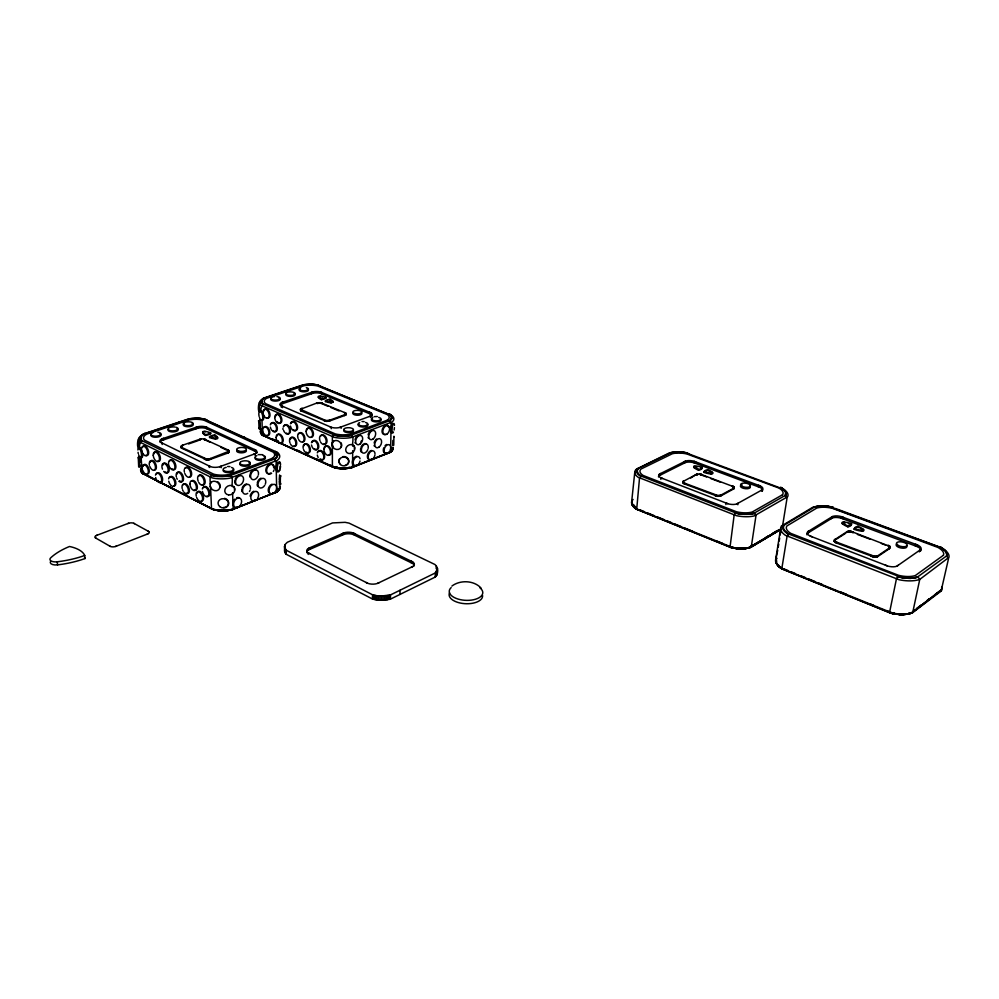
<?xml version="1.0" encoding="UTF-8"?>
<svg xmlns="http://www.w3.org/2000/svg" width="999" height="999" viewBox="0 0 999 999"><rect width="100%" height="100%" fill="white"/><g stroke="black" fill="none" stroke-linecap="round" stroke-linejoin="round"><path stroke-width="1.5" d="M333.017 402.21L333.017 401.448A14.823 5.682 0.3 0 0 329.957 399.2A7.617 2.922 0.5 0 0 325.462 400.761L325.462 401.523A14.473 5.519 0.6 0 0 331.081 402.897L333.017 402.21A14.823 5.694 0.3 0 0 332.068 401.211M391.908 450.124A17.807 7.33 1.1 0 1 390.559 451.923L349.987 468.019L338.299 468.531L337.038 468.356L337.038 466.608M341.121 428.371L341.121 426.935L339.535 427.497A6.968 2.772 0.5 0 1 331.443 427.347L329.957 426.723M139.947 464.997C139.673 475.162 138.674 444.193 139.885 462.599M342.457 535.077L342.457 533.541L344.193 532.804A7.705 3.571 0.3 0 1 353.084 532.942L354.745 533.728L354.732 535.252M308.654 549.875L343.931 534.428L343.931 532.904L308.641 548.314L308.416 549.987A7.88 3.721 -0.5 0 0 306.793 552.697M344.468 415.584L344.468 414.835M344.605 413.274L344.618 412.525M345.179 415.322L346.016 413.711L345.279 412.812L320.667 402.697L317.307 402.859L300.437 409.29L301.124 410.939L326.336 421.366L329.233 421.116L345.179 415.322L346.016 414.46L345.279 412.812M345.579 415.097L345.592 414.348M345.666 413.798L345.666 413.062M345.816 414.897L345.866 413.261M345.954 414.672L345.991 413.486M351.261 467.644L352.572 467.057L352.684 450.674M352.709 446.203C351.848 443.843 355.182 434.378 349.875 435.364A17.208 6.881 0.6 0 1 335.352 435.102L333.816 434.752M412.537 563.411L353.334 534.565L353.334 533.041L412.587 561.85L412.762 563.548A7.942 3.834 1.5 0 1 414.31 565.784M369.443 413.636L369.468 412.225L370.916 412.837A6.831 2.672 1 0 1 370.841 415.934L369.368 416.496M370.641 417.432L370.654 416.009L339.785 427.435M370.704 414.16L370.729 412.737L320.816 392.108L320.816 393.494L370.891 414.248A6.818 2.672 1 0 1 372.04 416.233M258.516 420.954C258.741 418.419 259.216 431.168 258.791 428.346M372.465 599.013L372.527 594.767L286.226 550.237L284.515 546.89L285.427 544.13L287.362 542.245L332.542 522.927L345.105 522.327L349.013 523.114L434.977 564.535C438.673 567.42 438.549 573.963 435.214 577.072L390.397 599.15L382.979 600.249L375.274 599.687L372.465 599.013L286.301 554.333L284.678 551.673L284.553 546.191M373.826 599.375L373.888 595.129L372.527 594.767M375.274 599.687L375.337 595.441L373.888 595.129M376.76 599.924L376.823 595.691L375.337 595.441M392.832 440.434L392.694 445.641M378.284 600.112L378.359 595.866L376.823 595.691M379.845 600.224L379.92 595.991L378.359 595.866M381.406 600.274L381.481 596.028L390.484 594.917L435.364 572.927L437.45 568.731M382.979 600.249L383.054 596.016M384.54 600.162L384.615 595.928M386.064 599.999L386.151 595.766M387.562 599.787L387.649 595.541M389.023 599.5L389.111 595.267M390.397 599.15L390.484 594.917M399.987 594.43L400.087 590.222M279.221 479.62L279.62 474.987L279.77 475.861M411.039 562.687L411.076 561.126L412.812 561.987A7.942 3.821 1.5 0 1 412.962 566.421L411.288 567.245M435.214 577.072L435.364 572.927M435.864 576.435L436.014 572.29M436.176 568.606L436.276 565.859M436.401 575.749L436.563 571.615M436.813 575.049L436.975 570.916M437.112 574.325L437.35 568.006M181.393 446.653L181.606 448.151L206.681 459.84L209.84 459.552L228.084 452.972L229.171 451.735L227.847 449.875M393.868 437.125L393.918 436.238L393.756 445.267M437.262 573.601L436.963 571.391M284.59 550.973L285.077 548.876M683.091 481.493L683.029 482.804L684.303 483.878L717.657 496.341L720.566 496.041L733.666 488.936L733.928 486.825L699.625 473.876L696.79 474.163L683.091 481.493L684.402 483.091L717.769 495.541L720.666 495.242L733.778 488.149L733.928 486.825M631.58 502.485L634.79 472.115M748.126 548.001L740.396 548.988L731.792 547.902L636.063 508.966L633.541 506.643L633.728 504.857M634.602 507.842L634.79 506.056M635.289 508.429L635.476 506.63M730.456 547.265L636.7 509.315L639.51 478.171L641.358 476.148L640.309 475.437A18.057 7.468 5.9 0 1 638.011 469.043L638.573 468.369L635.576 470.017A20.442 8.467 5.9 0 0 638.149 477.272L736.5 515.696A21.491 9.116 7.6 0 0 754.12 515.971L787.649 496.728A21.091 8.691 7.9 0 0 783.478 489.148L686.038 452.872L682.142 452.197L670.878 452.647L637.599 468.831L636.513 470.991L637.312 473.339L639.897 475.586L736.987 513.399L741.27 514.185L753.396 513.598L785.401 495.317L785.601 491.783L781.643 488.236M181.019 446.353L181.556 447.365L206.643 459.041L209.802 458.766L229.133 451.198L228.509 450.199L203.459 438.798L200.387 439.061L182.143 445.392L181.094 447.639M280.856 483.853C280.095 487.187 280.157 473.451 280.931 475.886M659.402 475.536L659.565 474.05L685.451 461.151L685.264 462.612L659.24 475.636A7.38 3.059 6.1 0 0 658.503 476.948M660.526 474.975L660.689 473.489L659.402 474.15A7.38 3.059 6.1 0 0 660.814 477.784L662.649 478.509M660.888 479.395L661.063 477.897L727.784 503.696M684.19 463.149L684.365 461.688L685.651 461.076A7.255 2.935 6.4 0 1 693.843 461.213L695.691 461.888L695.504 463.349M683.179 483.066L683.216 481.256M682.966 482.542L683.516 480.981M683.428 483.329L683.528 482.542M683.766 483.591L683.865 482.792M684.303 483.878L684.402 483.091M685.177 484.215L685.277 483.429M759.877 487.387L693.93 462.762L694.118 461.301L760.102 485.889L760.139 487.487A7.53 3.097 7.7 0 1 762.437 490.821M693.88 467.507L693.98 466.708A1.636 0.662 6.5 0 1 694.093 466.034A1.636 0.662 6.5 0 1 695.604 465.896A15.959 6.531 6.5 0 1 702.334 467.482L702.222 468.281A8.254 3.347 6.5 0 1 698.501 470.192A15.984 6.456 6.7 0 1 693.88 467.507A1.636 0.662 6.5 0 1 694.917 466.658M696.203 474.463L690.734 478.009M696.79 474.163L696.703 474.937L697.777 474.687M697.265 474.775L697.364 473.988M698.501 470.192L698.601 469.393A8.254 3.347 6.5 0 0 702.334 467.482M701.56 474.238L701.46 475.024L700.137 474.725L700.237 473.938M700.736 474.837L700.836 474.05M702.434 474.575L702.334 475.349L706.53 476.935M703.983 472.402L704.083 471.603A8.342 3.397 6.8 0 1 707.816 469.68A16.196 6.643 6.6 0 1 712.487 472.377A1.648 0.674 6.8 0 1 712.399 473.064A1.648 0.674 6.8 0 1 712.299 473.863A1.648 0.674 6.8 0 1 710.776 474.013A15.834 6.406 6.8 0 1 703.983 472.402A8.342 3.409 6.8 0 1 704.682 471.578M710.776 474.013L710.876 473.214A1.648 0.674 6.8 0 0 712.399 473.064L712.487 472.377M714.76 495.604L714.872 494.817M715.659 495.954L715.771 495.154M716.408 496.153L716.52 495.354M717.032 496.278L717.145 495.479M717.657 496.341L717.769 495.541M718.281 496.378L718.393 495.579M718.893 496.366L719.005 495.566M719.467 496.316L719.567 495.516M719.992 496.216L720.092 495.417M720.566 496.041L720.666 495.242M721.153 495.716L721.266 494.917M725.886 504.57L726.098 503.034L728.084 503.796A7.667 3.234 7.4 0 0 736.75 503.933L738.049 503.234L737.824 504.757M731.855 485.676L733.204 487.1L733.316 486.301M732.642 486.8L732.754 486.014M733.091 489.26L733.204 488.461M733.553 487.35L733.666 486.563M733.666 488.936L733.778 488.149M733.953 488.661L734.103 487.087M734.065 488.411L734.19 487.362M758.216 486.763L758.428 485.264L760.364 486.001A7.53 3.097 7.6 0 1 762.312 489.735L761.113 490.422M636.226 508.728L731.98 547.252A21.254 9.403 7.9 0 0 749.412 547.502L751.26 547.027L755.993 515.496L754.307 513.074L752.809 513.424A18.981 8.029 7.6 0 1 737.262 513.174L735.401 512.762L734.14 515.159L730.007 547.29M761.937 491.346L762.162 489.847L736.95 503.846M785.626 496.253L786.051 493.618M775.674 559.54L780.756 527.684M783.253 569.268L780.231 567.395A22.065 9.878 9.2 0 1 775.961 558.728L777.746 550.149M778.233 547.115L778.721 544.093M779.195 541.058L779.682 538.036M780.169 535.002L780.656 531.98M782.629 525.599L787.112 497.639L785.052 495.504L785.464 494.78A18.631 7.667 7.9 0 0 781.792 488.099L780.581 487.375L781.942 488.236M783.029 569.268L781.842 568.468L787.062 536.351L788.973 534.153L787.699 533.329A19.718 8.442 8.9 0 1 783.803 525.911C785.189 524.138 780.793 525.511 781.043 526.898A22.315 9.578 8.9 0 0 785.414 535.314L899.025 579.72A23.739 10.277 10.9 0 0 917.881 579.969L919.754 579.42L948.95 557.355A23.277 9.765 11 0 0 943.968 549.375M807.592 533.204L807.854 531.643L832.367 516.57L832.105 518.106L807.442 533.316A8.067 3.459 9.1 0 0 806.955 534.852M808.653 532.542L808.915 530.981L807.704 531.755A8.067 3.459 9.1 0 0 810.039 535.988L812.15 536.813M831.081 518.743L832.567 516.483A7.93 3.309 9.3 0 1 841.295 516.62L843.406 517.395L843.131 518.931M888.885 545.516L889.647 548.488L877.384 556.818L874.362 557.192L835.976 542.807L834.365 541.558L834.44 539.847L847.227 531.543L850.836 531.281L889.909 546.428L889.822 547.664L877.547 555.981L874.525 556.343L836.126 541.97L834.44 539.847M834.24 541.258L834.702 539.522M834.365 541.558L834.515 540.734M834.602 541.87L834.752 541.046M835.127 539.984L835.264 539.16M834.927 542.17L835.064 541.346M835.326 542.469L835.476 541.633M835.976 542.807L836.126 541.97M917.144 546.578L841.32 518.256L841.595 516.72L917.482 545.004L917.444 546.703A8.304 3.484 10.7 0 1 920.778 550.024M836.987 543.194L837.137 542.357M842.382 523.763L842.532 522.914A1.798 0.749 9.4 0 1 842.482 522.14A1.798 0.749 9.4 0 1 844.055 521.965A17.47 7.355 9.5 0 1 851.573 523.776L851.41 524.625A9.016 3.771 9.4 0 1 847.889 526.848A17.495 7.268 9.6 0 1 842.382 523.763A1.798 0.749 9.4 0 1 842.332 522.976A1.798 0.749 9.4 0 1 843.905 522.802A17.458 7.368 9.5 0 1 845.204 523.014M843.905 522.802L844.055 521.965M846.528 532.717L846.677 531.893M847.889 526.848L848.051 525.998A9.028 3.771 9.4 0 0 851.573 523.776M847.077 532.367L847.227 531.543M847.639 532.167L847.789 531.343M848.163 532.067L848.313 531.243M848.738 532.005L848.9 531.181M849.362 531.992L849.525 531.168M850.024 532.017L850.174 531.206M850.686 532.105L850.836 531.281M851.348 532.217L851.498 531.406M853.308 531.992L853.158 532.817L852.159 532.442M863.486 529.42L863.323 530.257A1.811 0.762 9.7 0 1 863.398 531.056A1.811 0.762 9.7 0 1 861.812 531.231A17.345 7.205 9.7 0 1 854.22 529.395L854.382 528.546A9.141 3.821 9.8 0 1 857.891 526.311A17.732 7.48 9.6 0 1 863.486 529.42A1.811 0.762 9.7 0 1 863.561 530.207A1.811 0.762 9.7 0 1 861.975 530.394A17.345 7.205 9.6 0 1 854.382 528.546M857.729 527.147L857.891 526.311M861.812 531.231L861.975 530.394M871.116 556.343L871.278 555.506M872.152 556.743L872.314 555.906M872.989 556.98L873.151 556.131M873.675 557.105L873.838 556.268M874.362 557.192L874.525 556.343M875.037 557.217L875.199 556.381M875.686 557.205L875.848 556.368M876.273 557.142L876.435 556.306M876.81 557.03L876.972 556.193M877.384 556.818L877.547 555.981M877.934 556.443L878.109 555.594M888.049 546.003L888.211 545.179M889.147 546.64L889.31 545.816M889.11 548.863L889.272 548.026M889.497 546.952L889.659 546.116M889.747 547.265L889.909 546.428M889.647 548.488L890.059 546.74M915.221 545.854L915.546 544.28L917.781 545.129A8.304 3.484 10.7 0 1 920.741 549.475L919.305 551.86M920.279 551.173L920.616 549.6L897.127 566.033M910.151 612.999L912.699 612.562L919.754 579.42L917.844 576.748L916.32 577.172A20.967 9.066 10.9 0 1 899.687 576.96L897.601 576.473L896.39 579.108L889.597 612.3L890.159 612.762M940.234 590.584L911.388 613.099M935.713 594.417L940.696 590.446A22.115 9.69 11.4 0 0 940.808 589.61M941.108 590.259L911.787 613.049M940.346 591.458L941.458 590.047M939.422 591.62L939.747 590.671M941.095 591.121L948.575 558.416L946.702 556.318L947.002 555.456A21.004 8.804 10.9 0 0 941.358 547.514L939.609 546.64M231.955 509.665L233.167 509.103L232.58 492.682M278.584 489.298L276.011 492.145M776.91 558.429L776.36 559.403A21.553 9.653 9.2 0 0 776.073 560.189M783.853 525.112L783.378 525.924A20.142 8.616 8.9 0 0 787.349 533.503L788.711 534.365M785.389 495.704L785.851 494.955A19.031 7.83 7.9 0 0 782.092 488.124L780.818 487.375M318.706 385.626L392.07 415.709A19.068 7.505 1.1 0 1 392.132 421.978L350.774 437.649A19.48 7.805 0.6 0 1 334.328 437.337L260.814 405.269A18.831 7.205 -0.3 0 1 261.975 399.25L264.723 397.727L263.873 398.289A16.633 6.344 -0.3 0 0 262.862 403.584C263.311 405.157 258.953 408.778 261.788 412.1M274.912 492.719L276.711 491.92L276.099 461.201L274.226 459.115L275.15 458.441A18.082 7.468 -0.9 0 0 276.136 452.21L275.412 451.523L278.384 453.284A20.479 8.467 -0.9 0 1 277.297 460.352L229.832 478.184A20.991 8.816 -1.6 0 1 212.175 477.884L139.41 441.883A20.305 8.067 -2.4 0 1 141.858 435.114L144.793 433.491L143.756 434.115A17.932 7.105 -2.4 0 0 141.608 440.084C141.771 441.87 137.475 445.217 140.559 448.801M388.748 452.734L390.572 451.935L391.158 422.727L389.373 420.779L390.122 420.192A16.833 6.618 1.1 0 0 390.085 414.66L389.298 414.061L391.084 414.947M632.367 500.324L633.091 499.45M638.224 468.369L637.624 469.055A18.444 7.63 5.9 0 0 639.972 475.586L641.096 476.336M333.803 434.752L332.38 436.9L332.392 466.708L333.579 467.357L262.35 434.915L261.538 432.817M230.719 475.374L228.958 475.724A18.544 7.767 -1.6 0 1 213.386 475.449C209.078 473.901 210.027 481.368 210.427 483.366M451.898 586.063C460.127 579.807 473.876 580.282 481.031 588.024M279.533 484.965L279.208 480.931M138.699 467.07L138.249 457.23L138.424 458.129M898.151 565.322L896.94 566.146A8.454 3.646 10.6 0 1 887.674 566.021L885.376 565.147M302.06 408.179L300.462 410.264M389.373 452.684L390.209 452.023A17.433 7.18 1.1 0 0 391.533 450.262M389.685 452.609L391.546 451.173A18.869 7.767 1.1 0 0 393.156 447.277M389.023 452.722L389.835 452.085M389.647 420.954L390.459 420.342A17.208 6.756 1.1 0 0 390.409 414.697L389.598 414.073M916.732 608.379L921.652 604.657M927.022 600.474L929.42 598.663M935.214 594.417L937.674 592.557M912.012 612.325L929.545 599.075M275.187 492.707L277.422 490.721A18.269 7.905 -1.1 0 0 277.847 490.059M275.524 492.682L277.884 491.046A20.255 8.754 -1.1 0 0 280.195 485.901M389.373 452.584L390.085 452.085A14.535 5.994 1.1 0 0 390.921 451.123M274.513 459.303L275.499 458.616A18.482 7.63 -0.9 0 0 276.498 452.235L275.749 451.536M275.612 492.544L276.461 491.97A15.597 6.756 -1.1 0 0 278.296 489.16M836.388 539.173L845.254 533.528M264.473 397.739L263.561 398.314A16.995 6.494 -0.3 0 0 262.525 403.721L263.212 404.345M749.275 547.315L751.573 545.941M765.734 537.487L768.406 535.889M772.427 533.491L776.435 531.093M755.619 543.831L748.626 547.652M755.806 543.568L758.466 541.982M759.502 541.508L773.763 532.979M774.375 532.467L778.945 529.882M749.163 547.539L778.708 530.094M749.837 547.602L779.158 530.069M750.199 547.577L780.818 529.333M750.798 547.39L780.294 529.745M781.618 525.924L812.911 507.18L816.083 506.655A19.343 8.042 9 0 1 831.368 506.893L833.878 507.904L831.518 507.392M144.53 433.491L143.444 434.14A18.332 7.268 -2.4 0 0 141.246 440.234L141.858 440.934M147.065 534.19L148.514 533.528A4.258 1.911 -3.6 0 0 149.051 531.805L148.014 531.106M97.278 535.139L95.779 535.814A4.321 1.936 -4.5 0 0 95.117 537.562L96.116 538.261M379.133 582.629L377.335 583.466A8.129 3.996 0.7 0 1 367.869 583.354L366.096 582.467M636.301 469.18L669.342 452.922L671.952 452.535A17.72 7.143 6.3 0 1 686.313 452.784L688.848 453.796L686.713 453.346M832.105 518.106L832.292 518.019A7.93 3.309 9.3 0 1 841.008 518.156L841.32 518.256M377.61 583.366L412.749 566.545M116.483 546.103L114.76 546.678A4.346 1.973 -4.3 0 1 110.914 546.628L109.615 546.016M127.797 523.551L129.458 523.026A4.221 1.873 -3.8 0 1 133.179 523.076L134.465 523.651M782.254 568.219L780.231 566.957M320.816 393.494L320.604 393.419A6.656 2.522 0.3 0 0 312.924 393.269L281.568 404.008A6.781 2.61 -0.2 0 0 280.22 405.094M256.955 452.984A7.33 3.009 -1.1 0 0 255.931 451.685L205.931 428.396A7.143 2.822 -1.7 0 0 197.727 428.246L161.963 440.409A7.318 2.922 -2.3 0 0 160.065 442.082M349.013 467.182L350.911 467.882L390.409 452.16M351.698 467.669L389.96 452.497M685.264 462.612L685.464 462.537A7.255 2.935 6.4 0 1 693.656 462.674L693.93 462.762M141.059 456.393L142.183 473.101L214.061 509.965L222.04 510.988L230.507 510.089L276.711 491.92M231.206 509.79L276.561 492.145M232.38 509.715L277.485 491.496A19.793 8.554 -1.1 0 0 279.857 487.2M115.547 546.478L147.964 533.841M96.354 535.489L128.696 523.214M219.63 466.758L255.007 453.783L255.045 455.282M343.931 534.428L344.193 534.328A7.705 3.584 0.3 0 1 353.072 534.465L353.334 534.565M300.437 409.29L325.774 420.542L329.233 420.367L345.179 414.573M317.307 403.596L316.596 403.109M188.549 443.968L198.227 440.609M201.074 438.911L199.613 440.122L199.575 439.348M263.087 398.564L304.258 384.727A16.284 6.119 0.2 0 1 317.732 385.002L320.504 386.014M144.643 433.841L189.773 418.793A17.495 6.856 -1.7 0 1 204.146 419.068L277.472 452.422L277.535 455.469M253.534 454.333L255.232 453.683A7.33 3.009 -1.1 0 0 255.894 450.199L254.445 449.513L254.495 450.999M909.19 613.573L901.173 614.747L891.757 613.511L781.368 568.593L777.022 563.773M908.978 613.536L910.514 613.061M912.699 612.562L909.352 613.598A21.653 9.79 11.4 0 1 892.169 613.398M833.378 507.255L831.368 506.893A19.755 8.217 9 0 0 815.808 506.58L814.322 506.955M918.168 577.022L916.607 577.472A21.416 9.253 10.9 0 1 899.612 577.26L897.439 576.748M749.412 547.502L751.26 547.027M751.048 547.227L748.526 548.014A20.055 8.879 7.9 0 1 732.092 547.777A20.43 9.041 7.9 0 0 748.788 547.964M754.582 513.311L753.046 513.686A19.393 8.204 7.6 0 1 737.15 513.449L735.214 512.999M908.428 613.411L909.614 613.136M670.254 452.797L671.728 452.472A18.107 7.293 6.3 0 1 686.4 452.747M233.167 509.103L230.969 509.54A20.767 9.091 -1.9 0 1 213.499 509.278L211.513 508.766L210.552 486.351M233.067 509.303L230.332 510.064A18.719 8.217 -1.9 0 1 216.046 510.114M214.373 509.852A19.168 8.417 -1.9 0 0 230.482 510.102L232.767 509.602M352.572 467.057L350.599 467.445A19.281 8.067 0.5 0 1 334.315 467.157L332.392 466.708M352.46 467.257L350.512 467.644A19.093 7.992 0.5 0 1 334.403 467.357M352.31 467.42L349.825 467.994A17.383 7.293 0.5 0 1 335.164 467.744L332.505 466.908M232.367 486.713C231.244 484.303 234.453 474.637 229.096 475.974A18.944 7.93 -1.6 0 1 213.174 475.711L211.526 475.299M319.255 396.765L318.369 397.427A14.623 5.557 0.5 0 0 321.378 399.662A7.555 2.872 0.3 0 0 325.874 398.102L325.874 397.352A14.61 5.594 0.3 0 0 320.304 396.004L318.481 396.278L318.369 397.427M351.66 435.302L350.025 435.601A17.582 7.03 0.6 0 1 335.189 435.327L333.579 434.965M349.5 467.932L350.911 467.882M258.266 454.62L262.7 454.695M374.2 416.633L377.31 416.521M892.744 613.136L894.255 613.036M227.635 466.521L229.97 466.558M362.038 421.541L364.16 421.59M142.183 473.101L213.224 509.378L191.184 498.051M379.92 595.991L381.481 596.028M632.017 503.808A19.755 8.554 6.1 0 0 635.214 508.266L637.749 509.565M141.146 467.969A20.092 8.329 -2.7 0 0 141.433 472.24L155.382 479.645M261.975 419.705L262.35 434.915L264.248 435.789M320.055 396.728L320.317 396.753A14.61 5.594 0.3 0 1 322.327 397.103M325.462 400.761A14.473 5.507 0.6 0 0 331.081 402.135L333.017 401.448M939.822 546.628L940.808 547.477M337.038 468.356L262.512 435.139M204.058 439.647L205.195 439.935L205.157 439.148M336.351 467.432L334.003 466.933M733.229 547.352L730.444 546.765M205.881 419.38L204.345 419.031A17.87 7.005 -1.7 0 0 189.66 418.743M207.23 420.104L205.394 419.667A19.805 7.78 -1.7 0 0 203.908 419.393M729.695 546.928L732.005 547.614A20.767 9.191 7.9 0 0 749.025 547.852M729.882 547.215L732.242 547.752A19.168 8.492 7.9 0 0 738.823 548.626M332.854 467.22L334.977 467.757A17.807 7.468 0.5 0 0 350 468.007M890.034 612.175L890.896 612.387L886.613 610.639M889.61 612.512L892.169 613.124A23.214 10.49 11.3 0 0 910.613 613.336M889.659 612.674L892.194 613.336A21.141 9.565 11.4 0 0 894.005 613.698M211.513 508.766L214.61 509.815M322.427 403.221L322.427 403.958L321.178 402.784M835.326 508.441L939.372 546.94M710.739 478.521L720.541 482.23M857.392 534.415L870.092 539.223M881.38 543.481L885.614 545.092M810.314 536.113L887.337 565.896M639.847 509.815L644.13 511.563M646.99 512.712L654.12 515.621M656.98 516.783L664.123 519.68M666.97 520.841L671.253 522.577M674.113 523.738L681.256 526.635M684.103 527.797L692.669 531.281M716.945 541.146L722.652 543.468M783.691 568.793L787.974 570.541M790.833 571.703L795.129 573.438M800.836 575.774L805.132 577.509M807.991 578.671L815.134 581.58M817.994 582.742L822.277 584.49M840.871 592.045L846.578 594.368M869.455 603.671L873.738 605.406M781.842 568.468L892.194 612.924A23.452 10.589 11.3 0 0 910.838 613.136M782.267 569.055L889.922 612.862M323.813 404.545L327.972 406.293M330.744 407.455L339.061 410.951M309.603 553.596L307.979 552.747A7.88 3.721 -0.4 0 1 308.404 548.439L310.177 547.652L310.19 549.2M272.44 438.873L278.097 441.433M296.478 449.775L300.724 451.698M316.271 458.753L320.517 460.676M330.407 465.159L333.241 466.446M262.725 435.339L333.316 467.357M209.977 442.195L205.844 440.234L205.806 439.46M220.991 447.402L226.498 450.012M160.914 442.432L210.439 466.608M367.607 583.229L308.192 552.884L308.204 554.433M159.515 481.768L188.436 496.628M142.37 473.339L212.65 509.403M133.804 523.289L148.689 531.48M939.597 546.64L942.669 548.538M95.454 537.887L110.29 546.403M946.702 556.318L946.59 555.257A20.554 8.616 10.9 0 0 941.058 547.489M782.479 569.168L780.756 568.056A21.216 9.503 9.2 0 1 776.248 561.313M636.013 508.154L636.825 508.716M637.512 509.552L634.889 507.804A20.217 8.741 6.1 0 1 631.967 501.023M231.543 509.927L230.007 509.977A15.996 7.03 -1.9 0 1 220.429 510.014M211.676 508.978L214.148 509.827A19.593 8.591 -1.9 0 0 230.607 510.077M263.961 435.764L263.274 435.127A16.821 6.731 -0.5 0 1 262.487 434.016M263.599 435.714L262.887 435.052A17.22 6.893 -0.5 0 1 261.875 433.316M263.274 435.626L262.537 434.927A17.595 7.043 -0.5 0 1 261.501 433.166M262.987 435.502L261.526 434.153A18.656 7.455 -0.5 0 1 261.363 429.095M276.411 452.847L203.808 419.143L200.324 418.506L188.599 418.906L143.494 433.916L140.072 437.574L141.096 440.222L212.949 475.649L216.746 476.398L229.433 475.874L274.713 458.928L277.247 456.218L276.411 452.847L276.473 455.457M143.419 473.239L144.043 473.963M142.994 473.164L143.631 473.913M142.595 473.051L143.257 473.826M142.919 473.701L142.233 472.889A19.318 8.017 -2.7 0 1 141.833 472.227M778.271 564.86L778.795 565.571M633.541 506.643L632.804 504.183M776.535 557.717L776.123 559.065A21.841 9.778 9.2 0 0 775.848 559.877M142.033 471.79L142.233 472.352A18.956 7.88 -2.7 0 1 141.933 471.74M283.004 429.52L282.892 428.446M57.268 561.788L57.58 564.885A63.424 27.997 -5.3 0 0 85.002 558.553L84.728 555.481A33.866 15.397 -5.6 0 0 69.505 546.49A64.66 30.107 -4.7 0 0 50.712 557.829A6.693 3.047 -5.5 0 0 51.074 560.926A6.693 3.047 -5.5 0 0 57.268 561.788A63.486 27.922 -5.2 0 0 84.728 555.481M162.2 440.309L162.113 438.836L197.402 426.86L197.465 428.321M162.188 444.48L162.1 443.007L160.752 442.32A7.318 2.922 -2.3 0 1 161.875 438.923L163.636 438.311L163.724 439.785M182.143 445.392L182.193 446.178L182.979 445.104M182.205 447.677L182.255 448.464M181.643 445.641L181.681 446.428M181.556 447.365L181.606 448.151M181.131 446.116L181.181 446.89M181.219 447.09L181.256 447.877M195.991 428.821L195.916 427.36L197.652 426.785A7.155 2.822 -1.7 0 1 205.856 426.948L207.255 427.572L207.317 429.033M200.387 439.061L200.412 439.847M206.144 428.484L206.081 427.023L255.707 450.099L255.744 451.585M207.255 459.078L207.293 459.865M206.643 459.041L206.681 459.84M202.71 432.117A15.709 6.219 -1.4 0 0 205.519 434.615L205.544 435.414A8.129 3.222 -1.7 0 0 210.664 433.641L210.639 432.854A15.722 6.269 -1.8 0 0 204.932 431.356A1.611 0.637 -1.7 0 0 203.284 431.481A1.611 0.637 -1.7 0 0 202.71 432.117L202.747 432.904A15.697 6.231 -1.4 0 0 205.544 435.414M204.932 431.356L204.957 432.142M206.056 458.978L206.094 459.765M204.558 438.973L204.595 439.747M205.507 458.866L205.544 459.665M204.895 458.678L204.932 459.465M204.221 458.354L204.258 459.14M210.627 458.466L210.664 459.253M209.54 436.688L209.578 437.487A15.547 6.181 -1.4 0 0 215.334 439.011A1.623 0.649 -1.5 0 0 216.983 438.873A1.623 0.649 -1.5 0 0 217.557 438.236L217.52 437.437A15.947 6.381 -1.7 0 0 214.673 434.915A8.192 3.284 -1.5 0 0 209.54 436.688A15.547 6.181 -1.4 0 0 215.309 438.211A1.623 0.649 -1.5 0 0 216.958 438.074A1.623 0.649 -1.5 0 0 217.52 437.437M209.802 458.766L209.84 459.552M209.091 458.928L209.128 459.727M209.253 467.507L209.191 465.996L210.664 466.695A7.505 3.122 -1.7 0 0 219.355 466.845L221.166 466.196L221.229 467.719M208.491 459.016L208.529 459.815M207.879 459.065L207.917 459.852M215.309 438.211L215.334 439.011M214.673 434.915L214.698 435.714A15.934 6.394 -1.8 0 1 215.372 436.088M229.058 450.711L229.158 451.985M228.883 450.474L228.908 451.261M229.021 451.448L229.058 452.235M228.833 451.698L228.858 452.485M228.509 450.199L228.546 450.974M228.546 451.923L228.571 452.709M228.059 452.185L228.084 452.972M227.248 452.472L227.273 453.271M283.117 403.471L283.092 402.06L281.543 402.609A6.793 2.61 -0.2 0 0 281.056 405.619L282.417 406.231L282.442 407.642M285.652 549.612L285.714 553.708M285.015 544.805L285.239 553.046M284.827 548.276L284.902 552.372M284.715 545.491L284.678 551.673M281.768 403.933L281.743 402.522L312.687 391.945L312.699 393.331M281.256 407.117L281.231 405.719L331.218 427.272L331.218 428.708M286.226 550.237L286.301 554.333M301.773 410.464L301.773 411.213M301.336 408.441L301.348 409.178M300.911 408.666L300.924 409.415M301.111 410.189L301.124 410.939M300.749 409.94L300.749 410.689M300.674 408.866L300.562 410.477M311.401 393.768L311.388 392.395L312.912 391.883A6.656 2.522 0.3 0 1 320.604 392.033L322.003 392.607L322.015 393.993M321.765 402.947L321.765 403.683M318.369 396.678A14.623 5.544 0.5 0 0 321.378 398.913L321.378 399.662M320.667 402.697L320.667 403.434M320.304 396.004L320.317 396.753M320.13 402.634L320.13 403.371M319.568 402.609L319.568 403.346M319.006 402.609L319.006 403.346M318.456 402.647L318.456 403.384M317.919 402.722L317.932 403.459M326.91 420.641L326.91 421.391M326.336 420.604L326.336 421.366M325.774 420.542L325.786 421.303M325.249 420.454L325.249 421.203M324.65 420.279L324.65 421.029M323.976 419.992L323.976 420.741M331.081 402.135L331.081 402.897M329.957 399.2L329.957 399.95A14.823 5.694 0.3 0 1 330.307 400.124M329.945 420.104L329.957 420.854M329.233 420.367L329.233 421.116M328.596 420.517L328.596 421.266M328.059 420.591L328.059 421.341M327.485 420.629L327.485 421.378M361.313 412.649A4.52 1.773 0.9 0 1 357.879 415.222A4.52 1.773 0.9 0 1 353.022 412.912M331.268 400.649A14.823 5.694 0.3 0 1 331.818 401.011M325.462 401.523A7.617 2.922 0.5 0 1 327.272 400.549M328.996 400.099A7.617 2.922 0.5 0 1 329.957 399.95M325.062 397.814A14.61 5.594 0.3 0 1 325.874 398.102M325.874 397.352A7.567 2.872 0.3 0 1 321.378 398.913M342.632 456.693A4.895 4.433 4.6 0 1 348.626 459.927A4.895 4.433 4.6 0 1 345.142 465.297M339.648 463.136A4.895 4.433 4.6 0 1 339.66 458.703M353.871 445.791A4.895 4.171 -42.6 0 1 354.295 449.1M332.892 446.278A4.933 4.283 36.3 0 1 332.417 445.142M332.255 443.956A4.933 4.283 36.3 0 1 333.641 440.959M341.071 442.844A4.933 4.283 36.3 0 1 341.059 447.327M260.015 411.963A4.72 1.786 78.5 0 1 263.112 413.661M263.461 414.835A4.72 1.786 78.5 0 1 262.4 420.179M259.128 416.483A4.72 1.786 78.5 0 1 260.514 411.288A4.72 1.786 78.5 0 1 262.7 418.793A4.72 1.786 78.5 0 1 259.465 417.644M259.278 411.401A4.683 0.987 -86.3 0 1 258.554 405.544A4.683 0.987 -86.3 0 1 260.264 403.072M260.065 411.488A4.683 0.987 -86.3 0 1 259.453 408.054A4.683 0.987 -86.3 0 1 260.127 403.121M288.411 392.07A4.67 1.761 -0.1 0 1 295.167 393.594A4.67 1.761 -0.1 0 1 288.649 395.267A4.67 1.761 -0.1 0 1 287.4 392.332M293.993 393.456A4.67 1.761 -0.1 0 1 294.181 395.716A4.67 1.761 -0.1 0 1 288.299 396.191A4.67 1.761 -0.1 0 1 286.089 394.081M355.856 465.272A4.858 3.172 -66.2 0 1 354.957 465.484M353.396 464.972A4.858 3.172 -66.2 0 1 352.872 459.852A4.858 3.172 -66.2 0 1 356.843 456.243M360.04 461.026A4.858 3.172 -66.2 0 1 354.62 465.621A4.858 3.172 -66.2 0 1 354.695 458.379A4.858 3.172 -66.2 0 1 360.065 458.741M276.948 396.591A4.708 1.786 -0.3 0 1 279.108 399.4A4.708 1.786 -0.3 0 1 271.403 399.25A4.708 1.786 -0.3 0 1 274.525 396.553M278.996 398.089A4.708 1.786 -0.3 0 1 279.133 400.399A4.708 1.786 -0.3 0 1 273.189 400.874A4.708 1.786 -0.3 0 1 271.004 398.738M386.588 453.159A4.77 3.047 -67 0 1 384.927 453.246M384.24 452.834A4.77 3.047 -67 0 1 383.791 447.789M385.052 445.704A4.77 3.047 -67 0 1 386.75 444.468M389.772 451.273A4.77 3.047 -67 0 1 384.253 451.885A4.77 3.047 -67 0 1 387.824 444.692A4.77 3.047 -67 0 1 390.322 450.162M385.364 434.228A4.808 3.097 -67.6 0 1 382.043 431.506A4.808 3.097 -67.6 0 1 384.927 425.699A4.808 3.097 -67.6 0 1 388.748 427.435M374.425 446.241A4.808 3.109 -67.1 0 1 374.101 445.304M374.138 443.032A4.808 3.109 -67.1 0 1 376.611 438.973M361.426 440.834A4.883 3.209 -66.9 0 1 360.864 441.97M355.344 443.169A4.883 3.209 -66.9 0 1 354.995 442.232M355.007 439.91A4.883 3.209 -66.9 0 1 358.441 435.289M371.653 458.941A4.808 3.109 -66.6 0 1 369.88 459.652M368.344 459.128A4.808 3.109 -66.6 0 1 367.869 454.058A4.808 3.109 -66.6 0 1 371.765 450.487M374.9 455.232A4.82 3.109 -66.6 0 1 369.33 459.64A4.82 3.109 -66.6 0 1 370.192 452.01A4.82 3.109 -66.6 0 1 375.025 454.058M361.551 452.322A4.845 3.159 -66.7 0 1 360.689 448.389M361.051 447.19A4.845 3.159 -66.7 0 1 363.186 444.305M364.086 443.806A4.845 3.159 -66.7 0 1 365.821 443.718M367.807 449.612A4.858 3.159 -66.7 0 1 361.938 452.21A4.858 3.159 -66.7 0 1 364.26 444.443A4.858 3.159 -66.7 0 1 368.156 448.414M368.431 438.124A4.845 3.159 -67.3 0 1 368.094 437.175M368.119 434.877A4.845 3.159 -67.3 0 1 371.516 430.307M393.131 423.701A4.783 1.086 -83 0 1 393.306 424.325M391.808 432.792A4.783 1.086 -83 0 1 391.059 428.708A4.783 1.086 -83 0 1 392.619 423.376M393.494 431.98A4.783 1.074 -83 0 1 392.07 431.118A4.783 1.074 -83 0 1 393.044 424.45A4.783 1.074 -83 0 1 394.468 425.337M394.418 427.597A4.783 1.074 -83 0 1 394.068 430.032M268.394 396.878A4.633 3.297 -67.2 0 1 269.305 396.715M312.275 442.407A4.858 2.985 68.8 0 1 316.296 441.058A4.858 2.985 68.8 0 1 318.656 447.527A4.858 2.985 68.8 0 1 314.635 448.851M311.451 442.707A4.87 2.985 68.8 0 1 316.508 442.482A4.87 2.985 68.8 0 1 316.558 449.737A4.87 2.985 68.8 0 1 311.476 445.005M320.791 436.026A4.895 3.034 69 0 1 324.812 435.826A4.895 3.034 69 0 1 326.973 441.758A4.895 3.034 69 0 1 323.701 443.993M319.98 440.796A4.908 3.034 69 0 1 321.715 435.139A4.908 3.034 69 0 1 326.149 440.509A4.908 3.034 69 0 1 322.877 444.305M322.015 443.768A4.908 3.034 69 0 1 320.517 441.958M307.005 429.945A4.87 2.985 69.2 0 1 310.439 428.184A4.87 2.985 69.2 0 1 313.449 433.541A4.87 2.985 69.2 0 1 311.064 437.15M324.775 447.814A4.895 3.034 68.6 0 1 328.284 446.091A4.895 3.034 68.6 0 1 331.331 451.498A4.895 3.034 68.6 0 1 328.871 455.082M295.604 388.136A4.57 3.184 -68 0 1 296.491 387.987M294.018 388.286A4.57 3.184 -68 0 1 295.791 387.687M298.876 433.778A4.833 2.947 69.1 0 1 304.258 435.689A4.833 2.947 69.1 0 1 302.585 441.858M298.102 438.486A4.833 2.947 69.1 0 1 300.549 433.004A4.833 2.947 69.1 0 1 303.946 440.397A4.833 2.947 69.1 0 1 298.626 439.622M275.649 416.158A4.783 2.872 69.7 0 1 279.196 414.548A4.783 2.872 69.7 0 1 281.88 420.404A4.783 2.872 69.7 0 1 278.796 423.014M277.972 422.502A4.783 2.872 69.7 0 1 277.21 421.728M308.878 455.494A4.82 2.947 68.7 0 1 308.029 454.97M303.971 445.741A4.82 2.947 68.8 0 1 307.929 444.43A4.82 2.947 68.8 0 1 310.277 450.836A4.82 2.947 68.8 0 1 306.318 452.135M303.172 448.314A4.833 2.947 68.8 0 1 306.83 444.53A4.833 2.947 68.8 0 1 308.991 452.31A4.833 2.947 68.8 0 1 303.509 449.525M318.444 451.61A4.858 2.997 68.5 0 1 322.702 451.723A4.858 2.997 68.5 0 1 324.438 458.004A4.858 2.997 68.5 0 1 320.479 458.978M317.307 452.847A4.87 2.997 68.5 0 1 321.341 451.536A4.87 2.997 68.5 0 1 323.701 457.992A4.87 2.997 68.5 0 1 319.668 459.29M318.182 457.48A4.87 2.997 68.5 0 1 317.32 455.119M308.354 389.697A4.62 1.736 0.1 0 1 303.009 391.77A4.62 1.736 0.1 0 1 299.962 389.111M307.255 388.898A4.62 1.736 0.1 0 1 307.942 389.273M306.331 387.624A4.62 1.736 0.1 0 1 307.48 390.147A4.62 1.736 0.1 0 1 300.687 390.334A4.62 1.736 0.1 0 1 300.724 387.774M367.232 424.188A4.845 1.923 0.9 0 1 366.071 426.61A4.845 1.923 0.9 0 1 359.84 426.498A4.845 1.923 0.9 0 1 358.853 424.038M365.497 422.44A4.845 1.923 0.9 0 1 366.958 425.237A4.845 1.923 0.9 0 1 359.852 425.474A4.845 1.923 0.9 0 1 359.652 422.627M380.382 419.118A4.795 1.898 1.2 0 1 379.295 421.491A4.795 1.898 1.2 0 1 373.114 421.378A4.795 1.898 1.2 0 1 372.09 418.956M378.658 417.382A4.795 1.886 1.2 0 1 380.157 420.129A4.795 1.886 1.2 0 1 373.127 420.354A4.795 1.886 1.2 0 1 372.864 417.57M280.282 393.356A4.595 3.234 -67.6 0 1 281.106 392.644M353.334 430.244A4.895 1.961 0.7 0 1 347.839 432.604A4.895 1.961 0.7 0 1 344.418 429.607M352.123 428.321A4.895 1.961 0.7 0 1 350.174 431.506A4.895 1.961 0.7 0 1 343.731 429.383A4.895 1.961 0.7 0 1 351.124 427.984M271.428 423.663A4.758 2.835 69.5 0 1 275.437 423.688A4.758 2.835 69.5 0 1 277.173 429.832A4.758 2.835 69.5 0 1 273.464 430.869M270.317 424.862A4.758 2.835 69.5 0 1 274.101 423.489A4.758 2.835 69.5 0 1 276.423 429.807A4.758 2.835 69.5 0 1 272.64 431.156M271.878 430.394A4.758 2.835 69.5 0 1 270.367 427.11M304.133 384.69A16.633 6.256 0.2 0 1 317.894 384.977M348.251 468.069A14.848 6.231 0.5 0 1 341.845 468.069M392.719 447.802A18.444 7.592 1.1 0 1 391.133 451.61M392.42 448.027A18.144 7.468 1.1 0 1 390.871 451.785M393.044 448.201A18.681 7.692 1.1 0 1 391.371 451.398M392.083 448.239A17.807 7.33 1.1 0 1 392.095 449.5M391.346 450.099A14.535 5.994 1.1 0 1 391.183 450.611M391.308 449.775A17.02 7.018 1.1 0 1 391.121 450.374M350.287 467.919A18.531 7.767 0.5 0 1 334.64 467.644M350.149 467.982A18.194 7.617 0.5 0 1 334.802 467.719M350.412 467.794A18.844 7.892 0.5 0 1 334.515 467.52M304.957 385.127A18.432 6.943 0.2 0 1 315.796 385.177M261.938 434.59A18.219 7.293 -0.5 0 1 261.338 430.269M261.701 434.39A18.457 7.38 -0.5 0 1 261.089 429.995M262.213 434.777A17.932 7.168 -0.5 0 1 261.301 431.118M263.936 427.659A4.72 2.797 69.4 0 1 267.632 427.435A4.72 2.797 69.4 0 1 269.742 433.129A4.72 2.797 69.4 0 1 266.758 435.314M263.212 432.255A4.72 2.797 69.4 0 1 265.484 426.885A4.72 2.797 69.4 0 1 268.793 434.09A4.72 2.797 69.4 0 1 263.724 433.366M276.985 436.113A4.745 2.847 69.2 0 1 280.244 434.403A4.745 2.847 69.2 0 1 283.179 439.635A4.745 2.847 69.2 0 1 280.931 443.144M278.546 441.62A4.745 2.847 69.2 0 1 277.884 440.646M290.409 439.223A4.795 2.897 69 0 1 294.018 437.687A4.795 2.897 69 0 1 296.715 443.544A4.795 2.897 69 0 1 293.569 446.091M289.96 442.969A4.795 2.897 69 0 1 292.357 437.562A4.795 2.897 69 0 1 295.729 444.88A4.795 2.897 69 0 1 290.472 444.093M291.271 423.451A4.833 2.935 69.5 0 1 295.18 422.053A4.833 2.935 69.5 0 1 297.527 428.471A4.833 2.935 69.5 0 1 293.619 429.845M290.434 423.751A4.833 2.935 69.5 0 1 295.367 423.439A4.833 2.935 69.5 0 1 295.479 430.681A4.833 2.935 69.5 0 1 290.472 426.024M263.848 411.014A4.758 2.835 69.9 0 1 267.332 409.403A4.758 2.835 69.9 0 1 270.005 415.209A4.758 2.835 69.9 0 1 266.983 417.819M263.074 413.549A4.758 2.835 69.9 0 1 266.496 409.69A4.758 2.835 69.9 0 1 268.669 417.37A4.758 2.835 69.9 0 1 263.411 414.735M284.415 425.824A4.795 2.897 69.4 0 1 288.499 425.849A4.795 2.897 69.4 0 1 290.234 432.055A4.795 2.897 69.4 0 1 286.451 433.091M283.291 427.035A4.795 2.897 69.4 0 1 287.15 425.661A4.795 2.897 69.4 0 1 289.498 432.03A4.795 2.897 69.4 0 1 285.627 433.379M284.852 432.604A4.795 2.897 69.4 0 1 283.666 430.494M749.725 486.138A4.983 2.048 7.5 0 1 745.766 488.723A4.983 2.048 7.5 0 1 740.621 485.477M741.171 485.052A4.983 2.048 7.5 0 1 742.007 484.727M707.704 470.479A16.184 6.643 6.6 0 1 709.09 471.091M709.939 471.528A16.184 6.643 6.6 0 1 710.726 471.978M711.775 472.689A16.184 6.643 6.6 0 1 712.387 473.189M705.594 471.066A8.342 3.409 6.8 0 1 706.78 470.666M710.876 473.214A15.847 6.406 6.8 0 1 704.083 471.603M696.091 466.783A15.947 6.531 6.6 0 1 697.265 466.983M700.649 467.782A15.947 6.531 6.6 0 1 702.222 468.281M698.601 469.393A15.984 6.456 6.7 0 1 693.98 466.708M670.479 453.047A20.055 8.104 6.3 0 1 674.999 452.51M679.969 452.51A20.055 8.104 6.3 0 1 685.052 453.047M747.464 547.877A16.384 7.255 8 0 1 742.257 548.251M739.447 548.101A16.384 7.255 8 0 1 738.036 547.939M782.841 524.512A20.867 8.979 8.2 0 1 783.041 525.312M749.238 547.702A21.041 9.303 7.9 0 1 731.98 547.452M748.239 548.026A19.63 8.691 7.9 0 1 732.155 547.789M747.939 547.976A19.168 8.492 7.9 0 1 742.07 548.676M635.027 508.054A20.017 8.654 6.1 0 1 631.967 504.295M631.793 503.533A20.017 8.654 6.1 0 1 631.868 502.047M635.726 508.603A19.081 8.267 6.1 0 1 634.165 507.205M633.578 506.481A19.081 8.267 6.1 0 1 632.642 504.295M636.4 508.791A18.232 7.892 6.1 0 1 635.589 508.129M634.902 507.455A18.232 7.892 6.1 0 1 634.34 506.768M633.915 506.068A18.232 7.892 6.1 0 1 633.441 504.67M635.451 508.454A19.443 8.417 6.1 0 1 632.305 504.07M636.051 508.716A18.669 8.092 6.1 0 1 633.191 505.219M906.655 545.816A5.482 2.31 10.5 0 1 901.048 548.014A5.482 2.31 10.5 0 1 896.702 543.943M858.828 527.609A17.732 7.492 9.6 0 1 859.352 527.847M860.826 528.608A17.732 7.492 9.6 0 1 861.288 528.871M862.574 529.695A17.732 7.492 9.6 0 1 863.323 530.257M854.22 529.395A9.141 3.834 9.8 0 1 854.582 528.658M855.306 528.021A9.141 3.834 9.8 0 1 856.792 527.372M848.388 523.701A17.458 7.368 9.5 0 1 849.625 524.038M850.823 524.425A17.458 7.368 9.5 0 1 851.41 524.625M848.051 525.998A17.495 7.255 9.5 0 1 842.532 522.914M814.235 507.105A21.903 9.116 9.1 0 1 818.905 506.468M824.175 506.456A21.903 9.116 9.1 0 1 829.682 507.055M941.582 587.125A23.002 10.065 11.4 0 1 941.745 589.797L941.383 590.884L912.437 612.774L909.714 613.623A22.128 10.002 11.4 0 1 892.144 613.411M910.052 613.573A22.552 10.19 11.4 0 1 892.144 613.374A22.915 10.352 11.3 0 0 910.351 613.486M907.591 613.861A21.141 9.565 11.4 0 1 895.816 613.985M780.531 567.869A21.553 9.653 9.2 0 1 775.948 561.013M780.356 567.644A21.841 9.778 9.2 0 1 775.724 560.701M781.018 568.206A20.817 9.328 9.2 0 1 777.172 564.073M776.635 562.4A20.817 9.328 9.2 0 1 776.722 560.789M780.319 567.532A20.38 9.128 9.2 0 1 778.034 565.097M781.68 568.381A19.893 8.916 9.2 0 1 779.07 566.046M920.691 550.561A8.304 3.484 10.7 0 1 920.416 551.048M84.49 557.554A33.829 15.435 -5.6 0 1 85.002 558.553M57.58 564.885A6.693 3.047 -5.5 0 1 50.574 561.45M246.328 450.399A4.858 1.986 -1.2 0 1 241.121 452.834A4.858 1.986 -1.2 0 1 236.975 450.237M216.246 436.688A15.934 6.394 -1.8 0 1 216.721 437.112M217.282 437.774A15.934 6.394 -1.8 0 1 217.557 438.236M209.578 437.487A8.179 3.284 -1.5 0 1 211.276 436.551M212.625 436.113A8.179 3.284 -1.5 0 1 214.698 435.714M202.747 432.904A1.611 0.637 -1.7 0 1 203.321 432.28M208.516 432.892A15.722 6.281 -1.8 0 1 208.978 433.029M209.428 433.166A15.722 6.281 -1.8 0 1 210.664 433.641M210.639 432.854A8.129 3.222 -1.7 0 1 205.519 434.615M224.588 498.314A5.282 4.633 11.8 0 1 228.634 503.496A5.282 4.633 11.8 0 1 223.576 507.467M279.395 462.337A5.045 1.436 80.9 0 1 279.745 463.486M280.207 466.058A5.045 1.436 80.9 0 1 280.244 468.431M279.87 469.955A5.045 1.436 80.9 0 1 279.158 470.229M259.278 444.692A5.007 2.947 69 0 1 260.127 444.93M260.976 445.479A5.007 2.947 69 0 1 261.775 446.303M242.607 436.988A4.958 2.885 69.2 0 1 245.03 437.662M272.59 450.636A5.045 2.985 68.8 0 1 273.451 451.186M233.766 486.663A5.257 4.545 -32.8 0 1 234.403 490.147M210.489 483.616A5.295 4.396 38.6 0 1 211.688 481.668M217.657 481.73A5.295 4.396 38.6 0 1 220.18 487.362M139.086 448.851A5.02 1.523 77.8 0 1 141.446 449.712M141.87 450.824A5.02 1.523 77.8 0 1 142.632 455.706A5.02 1.523 77.8 0 1 141.571 457.617M137.887 449.975A5.032 1.523 77.8 0 1 140.197 449.6A5.032 1.523 77.8 0 1 141.371 457.08A5.032 1.523 77.8 0 1 138.649 454.857M138.299 453.621A5.032 1.523 77.8 0 1 138.049 452.335M139.323 447.689A4.983 1.449 -86.1 0 1 137.525 443.906A4.983 1.449 -86.1 0 1 139.485 438.224M139.323 447.877A4.983 1.449 -86.1 0 1 138.649 444.006A4.983 1.449 -86.1 0 1 139.46 439.36M176.049 427.235A5.02 1.973 -2.1 0 1 176.736 430.107A5.02 1.973 -2.1 0 1 169.331 430.357A5.02 1.973 -2.1 0 1 169.955 427.435M171.091 427.135A5.02 1.973 -2.1 0 1 174.925 427.01M177.035 428.608A5.02 1.973 -2.1 0 1 176.798 431.156A5.02 1.973 -2.1 0 1 170.404 431.693A5.02 1.973 -2.1 0 1 168.444 429.333M236.988 507.092A5.195 3.646 -62.5 0 1 235.939 507.342M232.979 505.182A5.195 3.646 -62.5 0 1 232.892 502.772M233.267 501.498A5.195 3.646 -62.5 0 1 234.678 499.213M236.676 497.802A5.195 3.646 -62.5 0 1 239.56 498.064M157.892 432.255A5.082 1.998 -2.4 0 1 160.202 435.102A5.082 1.998 -2.4 0 1 152.485 435.764A5.082 1.998 -2.4 0 1 152.872 432.679M160.027 433.866A5.082 2.01 -2.4 0 1 159.715 436.451A5.082 2.01 -2.4 0 1 153.247 437A5.082 2.01 -2.4 0 1 151.324 434.602M273.202 492.757A5.082 3.496 -63.8 0 1 272.215 493.306M269.455 493.044A5.082 3.496 -63.8 0 1 268.506 488.386A5.082 3.496 -63.8 0 1 272.015 484.165M270.854 472.952A5.12 3.559 -64.5 0 1 265.921 471.116A5.12 3.559 -64.5 0 1 269.293 464.348A5.12 3.559 -64.5 0 1 273.626 467.382M271.628 473.314A5.132 3.559 -64.5 0 1 266.646 471.103A5.132 3.559 -64.5 0 1 270.754 464.46A5.132 3.559 -64.5 0 1 274.3 468.993M273.938 470.267A5.132 3.559 -64.5 0 1 273.339 471.453M257.767 486.438A5.132 3.571 -63.8 0 1 257.168 484.328M257.28 483.079A5.132 3.571 -63.8 0 1 260.989 478.184M264.723 485.389A5.132 3.571 -63.8 0 1 258.229 486.188A5.132 3.571 -63.8 0 1 262.1 478.446A5.132 3.571 -63.8 0 1 265.322 484.19M235.377 483.853A5.22 3.684 -63.4 0 1 234.852 480.432M235.215 479.145A5.22 3.684 -63.4 0 1 239.698 475.224M239.735 485.252A5.22 3.684 -63.4 0 1 235.839 479.957A5.22 3.684 -63.4 0 1 242.557 476.348A5.22 3.684 -63.4 0 1 240.771 484.702M255.095 499.887A5.132 3.571 -63.2 0 1 254.083 500.449M250.112 496.153A5.132 3.571 -63.2 0 1 253.821 491.233M256.805 499.438A5.132 3.571 -63.2 0 1 250.811 498.176A5.132 3.571 -63.2 0 1 255.944 491.371A5.132 3.571 -63.2 0 1 257.592 498.389M241.933 491.583A5.182 3.634 -63.2 0 1 241.858 489.173M242.22 487.887A5.182 3.634 -63.2 0 1 246.653 483.991M247.702 493.356A5.182 3.634 -63.2 0 1 242.557 491.208A5.182 3.634 -63.2 0 1 246.728 484.49A5.182 3.634 -63.2 0 1 250.412 488.986M250.05 490.259A5.182 3.634 -63.2 0 1 249.45 491.471M249.975 477.122A5.17 3.621 -64 0 1 249.9 474.7M250.274 473.426A5.17 3.621 -64 0 1 251.686 471.153M253.646 469.78A5.17 3.621 -64 0 1 255.657 469.655M258.054 475.874A5.17 3.621 -64 0 1 251.373 478.746A5.17 3.621 -64 0 1 253.734 470.479A5.17 3.621 -64 0 1 258.416 474.587M277.46 471.703A5.082 1.523 -82.7 0 1 276.161 468.156A5.082 1.523 -82.7 0 1 277.71 462.1M279.807 469.817A5.095 1.523 -82.7 0 1 277.41 470.379A5.095 1.523 -82.7 0 1 278.546 462.674A5.095 1.523 -82.7 0 1 280.557 464.81M280.519 466.071A5.095 1.523 -82.7 0 1 280.132 468.668M148.302 432.892A4.933 3.759 -63 0 1 149.326 432.392M191.646 480.881A5.195 2.86 68.4 0 1 197.04 485.064A5.195 2.86 68.4 0 1 194.33 489.985M198.876 476.098A5.232 2.91 68.5 0 1 202.785 476.024A5.232 2.91 68.5 0 1 205.157 482.317A5.232 2.91 68.5 0 1 202.06 484.577M198.152 481.156A5.232 2.897 68.5 0 1 200.399 475.399A5.232 2.897 68.5 0 1 204.096 483.391A5.232 2.897 68.5 0 1 198.726 482.38M185.477 468.294A5.195 2.86 68.7 0 1 190.859 470.479A5.195 2.86 68.7 0 1 189.485 476.973M184.528 468.643A5.195 2.86 68.7 0 1 189.373 469.83A5.195 2.86 68.7 0 1 189.748 477.01A5.195 2.86 68.7 0 1 184.765 473.314M184.39 472.028A5.195 2.86 68.7 0 1 184.266 469.605M203.559 487.662A5.232 2.897 68.2 0 1 207.48 487.624A5.232 2.897 68.2 0 1 209.84 493.918A5.232 2.897 68.2 0 1 206.743 496.128M202.335 488.986A5.232 2.897 68.2 0 1 207.317 488.923A5.232 2.897 68.2 0 1 207.68 496.603A5.232 2.897 68.2 0 1 202.447 491.408M177.635 423.426A4.845 3.634 -64.3 0 1 179.558 422.177M180.569 421.99A4.845 3.634 -64.3 0 1 181.531 422.127M177.123 474.038A5.157 2.81 68.6 0 1 180.881 472.727A5.157 2.81 68.6 0 1 183.466 479.557A5.157 2.81 68.6 0 1 179.695 480.844M176.311 476.773A5.157 2.81 68.6 0 1 178.821 472.377A5.157 2.81 68.6 0 1 182.58 479.158A5.157 2.81 68.6 0 1 178.759 481.193M177.26 479.27A5.157 2.81 68.6 0 1 176.698 478.046M154.183 453.796A5.107 2.735 69.1 0 1 157.542 452.21A5.107 2.735 69.1 0 1 160.414 458.441A5.107 2.735 69.1 0 1 157.555 461.101M183.254 484.84A5.145 2.81 68.3 0 1 187.038 484.79A5.145 2.81 68.3 0 1 189.385 490.984A5.145 2.81 68.3 0 1 186.401 493.169M182.18 488.523A5.157 2.81 68.3 0 1 184.99 484.29A5.157 2.81 68.3 0 1 188.399 491.695A5.157 2.81 68.3 0 1 183.816 492.082M183.117 491.008A5.157 2.81 68.3 0 1 182.555 489.797M197.79 491.733A5.195 2.86 68.1 0 1 202.997 495.317A5.195 2.86 68.1 0 1 201.311 501.098M197.04 493.381A5.195 2.86 68.1 0 1 197.315 492.42M196.216 496.128A5.195 2.86 68.1 0 1 199.675 492.257A5.195 2.86 68.1 0 1 202.135 500.574A5.195 2.86 68.1 0 1 196.591 497.415M192.158 423.451A4.97 1.948 -1.8 0 1 191.683 426.086A4.97 1.948 -1.8 0 1 184.965 426.311A4.97 1.948 -1.8 0 1 184.291 423.713M186.264 422.003A4.97 1.936 -1.8 0 1 193.182 423.663A4.97 1.936 -1.8 0 1 185.976 425.524A4.97 1.936 -1.8 0 1 185.152 422.29M240.771 461.8A5.207 2.173 -1.2 0 1 249.55 461.8A5.207 2.173 -1.2 0 1 245.492 465.122A5.207 2.173 -1.2 0 1 240.135 462.312M249.038 462.562A5.207 2.173 -1.2 0 1 249.076 465.359A5.207 2.173 -1.2 0 1 242.47 465.971A5.207 2.173 -1.2 0 1 240.172 463.386M263.112 455.382A5.157 2.135 -0.9 0 1 264.211 458.479A5.157 2.135 -0.9 0 1 256.618 458.753A5.157 2.135 -0.9 0 1 256.868 455.606M265.309 457.779A5.157 2.135 -0.9 0 1 259.865 460.389A5.157 2.135 -0.9 0 1 255.382 457.604M264.148 456.793A5.157 2.135 -0.9 0 1 264.885 457.255M162.924 428.359A4.895 3.696 -63.7 0 1 163.848 427.597M164.872 427.097A4.895 3.696 -63.7 0 1 166.883 427.048M231.468 467.445A5.27 2.21 -1.5 0 1 232.13 470.816A5.27 2.21 -1.5 0 1 224.088 470.679A5.27 2.21 -1.5 0 1 226.236 467.357M233.254 469.368A5.27 2.21 -1.6 0 1 229.345 472.577A5.27 2.21 -1.6 0 1 223.214 470.317M150.886 460.864A5.07 2.71 68.9 0 1 155.832 464.26A5.07 2.71 68.9 0 1 154.358 470.005M150.225 462.5A5.07 2.71 68.9 0 1 150.462 461.55M149.513 461.888A5.07 2.697 68.9 0 1 154.121 463.024A5.07 2.697 68.9 0 1 154.558 470.029A5.07 2.697 68.9 0 1 149.813 466.446M149.425 465.197A5.07 2.697 68.9 0 1 149.276 462.837M192.407 418.981A19.805 7.78 -1.7 0 1 200.762 418.993M278.584 489.248A18.706 8.092 -1.1 0 1 276.548 491.92M279.433 486.725A19.48 8.417 -1.1 0 1 277.21 491.683M280.107 486.938A20.055 8.666 -1.1 0 1 277.71 491.283M278.983 489.098A19.106 8.267 -1.1 0 1 276.898 491.82M278.321 488.698A18.269 7.905 -1.1 0 1 278.159 489.385M276.074 454.57A17.458 7.218 -0.9 0 1 276.423 455.169M276.311 454.695A17.707 7.33 -0.9 0 1 276.673 455.294M230.732 510.014A19.968 8.754 -1.9 0 1 213.948 509.752M230.831 509.902A20.292 8.891 -1.9 0 1 213.774 509.64M230.906 509.752A20.554 9.003 -1.9 0 1 213.624 509.478M141.646 472.49A19.893 8.254 -2.7 0 1 141.359 468.256M141.92 472.702A19.63 8.154 -2.7 0 1 141.508 472.04M141.234 471.353A19.63 8.154 -2.7 0 1 141.309 469.23M143.819 464.835A5.032 2.66 68.9 0 1 148.701 468.219A5.032 2.66 68.9 0 1 147.265 473.901M143.169 466.458A5.032 2.66 68.9 0 1 143.394 465.522M142.382 469.13A5.032 2.66 68.9 0 1 144.693 464.81A5.032 2.66 68.9 0 1 148.339 471.416A5.032 2.66 68.9 0 1 144.755 473.426M143.981 472.589A5.032 2.66 68.9 0 1 142.757 470.367M156.656 473.863A5.057 2.71 68.7 0 1 160.29 473.776A5.057 2.71 68.7 0 1 162.6 479.87A5.057 2.71 68.7 0 1 159.753 482.055M155.469 475.137A5.07 2.71 68.7 0 1 160.102 475.024A5.07 2.71 68.7 0 1 160.564 482.492A5.07 2.71 68.7 0 1 155.619 477.497M169.805 477.547A5.107 2.76 68.5 0 1 175.037 479.72A5.107 2.76 68.5 0 1 173.739 486.076M168.606 478.833A5.107 2.76 68.5 0 1 172.028 477.335A5.107 2.76 68.5 0 1 174.912 483.591A5.107 2.76 68.5 0 1 171.99 486.163M171.166 485.589A5.107 2.76 68.5 0 1 168.744 481.206M169.805 461.014A5.157 2.797 68.9 0 1 173.814 461.163A5.157 2.797 68.9 0 1 175.787 467.794A5.157 2.797 68.9 0 1 172.115 468.781M168.556 463.461A5.157 2.797 68.9 0 1 172.315 460.964A5.157 2.797 68.9 0 1 174.65 468.756A5.157 2.797 68.9 0 1 169.68 467.207M169.118 465.996A5.157 2.797 68.9 0 1 168.731 464.71M142.757 447.077A5.07 2.697 69.3 0 1 146.353 446.915A5.07 2.697 69.3 0 1 148.664 453.009A5.07 2.697 69.3 0 1 145.866 455.282M141.558 449.488A5.07 2.697 69.3 0 1 145.142 446.99A5.07 2.697 69.3 0 1 147.452 454.645A5.07 2.697 69.3 0 1 142.67 453.184M142.12 451.985A5.07 2.697 69.3 0 1 141.733 450.736M162.887 465.172A5.107 2.76 68.9 0 1 166.558 463.848A5.107 2.76 68.9 0 1 169.118 470.616A5.107 2.76 68.9 0 1 165.434 471.928M162.462 469.155A5.12 2.76 68.9 0 1 164.248 463.411A5.12 2.76 68.9 0 1 168.207 470.591A5.12 2.76 68.9 0 1 163.711 471.416M480.032 587.936A16.783 8.342 2.8 0 1 477.435 598.538A16.783 8.342 2.8 0 1 455.831 598.264A16.783 8.342 2.8 0 1 451.173 587.574M482.567 595.466A16.758 8.367 2.8 0 1 464.485 603.646A16.758 8.367 2.8 0 1 449.525 592.894M259.603 420.317L260.002 429.308L259.603 420.317M261.064 400.861L262.4 403.708L334.99 435.277L338.636 435.939L350.337 435.514L389.797 420.629L391.733 418.231L389.872 414.772L317.432 385.077L314.073 384.49L303.184 384.827L263.586 398.102L261.064 400.861M946.965 554.582L946.652 555.881L916.995 577.372L910.464 578.433L902.596 577.872L787.299 533.503L783.503 530.232L782.741 526.873L783.328 525.674L814.972 506.793L821.091 505.931L828.258 506.431L940.933 547.652L945.441 551.048L946.965 554.582M943.431 555.244L915.321 575.536A17.882 7.73 10.9 0 1 898.588 575.312L790.858 533.404A16.821 7.193 8.9 0 1 786.912 525.936L816.82 508.029A16.496 6.856 9 0 1 832.254 508.279L937.886 547.415A17.532 7.343 10.9 0 1 943.418 555.244M782.492 494.767L752.185 512.025A16.196 6.843 7.6 0 1 736.538 511.775L643.256 475.512A15.397 6.369 5.9 0 1 640.921 469.068L672.389 453.721A15.11 6.094 6.3 0 1 686.9 453.983L778.82 488.024A15.897 6.531 7.9 0 1 782.492 494.767M387.337 420.154L349.987 434.215A14.673 5.869 0.6 0 1 335.389 433.941L265.609 403.658A14.186 5.42 -0.3 0 1 266.621 398.314L304.071 385.726A13.886 5.22 0.2 0 1 317.682 386.001L387.312 414.585A14.361 5.644 1.1 0 1 387.337 420.154M272.153 458.416L229.308 474.413A15.822 6.618 -1.6 0 1 213.636 474.15L144.555 440.159A15.297 6.069 -2.4 0 1 146.703 434.14L189.373 419.905A14.923 5.844 -1.7 0 1 203.896 420.179L273.177 452.122A15.422 6.369 -0.9 0 1 272.153 458.416M355.057 413.611A4.52 1.761 0.9 0 0 361.9 412.212A4.52 1.761 0.9 0 0 355.169 410.552A4.52 1.761 0.9 0 0 355.057 413.611M340.384 464.535A4.895 4.433 4.6 0 0 348.589 462.699A4.895 4.433 4.6 0 0 342.62 457.155A4.895 4.433 4.6 0 0 340.384 464.535M350.249 453.509A4.895 4.171 -42.6 0 0 354.27 446.228A4.895 4.171 -42.6 0 0 346.341 447.39A4.895 4.171 -42.6 0 0 350.249 453.509M332.093 445.566A4.933 4.296 36.3 0 0 339.985 448.601A4.933 4.296 36.3 0 0 337.887 440.821A4.933 4.296 36.3 0 0 332.093 445.566M387.013 434.078A4.808 3.097 -67.6 0 0 388.686 426.111A4.808 3.097 -67.6 0 0 382.954 430.244A4.808 3.097 -67.6 0 0 387.013 434.078M379.008 447.127A4.808 3.109 -67.1 0 0 380.669 439.173A4.808 3.109 -67.1 0 0 374.912 443.344A4.808 3.109 -67.1 0 0 379.008 447.127M360.04 444.08A4.895 3.209 -66.9 0 0 361.7 435.989A4.895 3.209 -66.9 0 0 355.794 440.234A4.895 3.209 -66.9 0 0 360.04 444.08M373.052 439.036A4.845 3.147 -67.3 0 0 374.725 431.006A4.845 3.147 -67.3 0 0 368.906 435.189A4.845 3.147 -67.3 0 0 373.052 439.036M306.069 431.331A4.87 2.985 69.2 0 0 311.026 437.362A4.87 2.985 69.2 0 0 310.976 429.67A4.87 2.985 69.2 0 0 306.069 431.331M323.838 449.213A4.895 3.034 68.6 0 0 328.858 455.307A4.895 3.034 68.6 0 0 328.858 447.614A4.895 3.034 68.6 0 0 323.838 449.213M274.737 417.52A4.783 2.872 69.7 0 0 279.545 423.414A4.783 2.872 69.7 0 0 279.408 415.821A4.783 2.872 69.7 0 0 274.737 417.52M276.086 437.462A4.758 2.847 69.2 0 0 280.869 443.356A4.758 2.847 69.2 0 0 280.744 435.864A4.758 2.847 69.2 0 0 276.086 437.462M741.895 486.201A4.983 2.048 7.5 0 0 750.274 486.338A4.983 2.048 7.5 0 0 744.467 483.079A4.983 2.048 7.5 0 0 741.895 486.201M898.176 545.442A5.495 2.31 10.5 0 0 907.104 545.554A5.495 2.31 10.5 0 0 900.161 541.783A5.495 2.31 10.5 0 0 898.176 545.442M238.724 451.111A4.858 1.986 -1.2 0 0 246.341 449.513A4.858 1.986 -1.2 0 0 239.423 447.664A4.858 1.986 -1.2 0 0 238.724 451.111M219.693 506.568A5.282 4.645 11.8 0 0 228.396 504.632A5.282 4.645 11.8 0 0 221.753 498.801A5.282 4.645 11.8 0 0 219.693 506.568M228.671 494.93A5.257 4.545 -32.9 0 0 234.678 488.211A5.257 4.545 -32.9 0 0 226.136 487.4A5.257 4.545 -32.9 0 0 228.671 494.93M210.152 486.55A5.307 4.396 38.6 0 0 218.556 489.81A5.307 4.396 38.6 0 0 216.009 481.593A5.307 4.396 38.6 0 0 210.152 486.55M238.773 506.93A5.195 3.646 -62.5 0 0 240.334 498.451A5.195 3.646 -62.5 0 0 233.679 503.146A5.195 3.646 -62.5 0 0 238.773 506.93M273.963 493.144A5.082 3.496 -63.8 0 0 275.537 484.815A5.082 3.496 -63.8 0 0 269.131 489.373A5.082 3.496 -63.8 0 0 273.963 493.144M189.91 484.016A5.195 2.86 68.4 0 0 194.992 490.546A5.195 2.86 68.4 0 0 194.618 482.48A5.195 2.86 68.4 0 0 189.91 484.016M153.209 455.244A5.107 2.735 69.1 0 0 158.129 461.6A5.107 2.735 69.1 0 0 157.655 453.608A5.107 2.735 69.1 0 0 153.209 455.244"/></g></svg>
